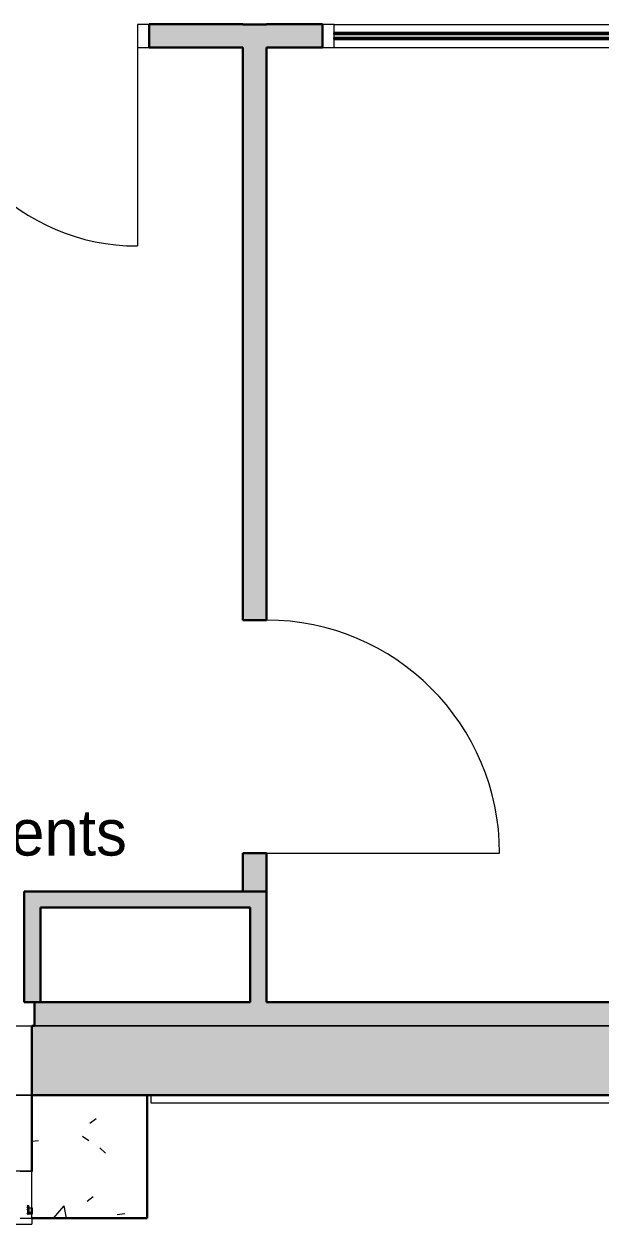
# Model space of a CAD drawing. Header units: millimetres. Extents: x 155927 to 295199, y -4084 to 97293.
# Drawn here: x 197009 to 199509, y 8409 to 13610 of the extents above; entities that cross this region are included whole.
import ezdxf

# ---------------------------------------------------------------- set-up
doc = ezdxf.new("R2010")
doc.units = ezdxf.units.MM
doc.header["$MEASUREMENT"] = 0
for name, color, linetype, lineweight in [('A-AREA-IDEN', 7, 'CONTINUOUS', 9), ('A-DETL-GENF', 7, 'CONTINUOUS', 9), ('A-DOOR', 4, 'CONTINUOUS', 9), ('A-GLAZ', 7, 'CONTINUOUS', 9), ('A-GLAZ-CURT', 7, 'CONTINUOUS', 9), ('A-GLAZ-CWMG', 7, 'CONTINUOUS', 9), ('A-WALL', 7, 'CONTINUOUS', 9), ('A-WALL-PATT', 7, 'CONTINUOUS', 9), ('I-WALL', 7, 'CONTINUOUS', 9)]:
    doc.layers.add(name, color=color, linetype=linetype, lineweight=lineweight)
doc.styles.add('Century Gothic', font='GOTHIC.TTF', dxfattribs={"height": 200})

msp = doc.modelspace()

# ---------------------------------------------------------------- hatches: boundary and pattern name
at = {"layer": 'A-GLAZ-CURT'}
h = msp.add_hatch(color=256, dxfattribs=at)
h.paths.add_polyline_path([(198352.8, 13543.6), (199202.8, 13543.6), (199202.8, 13549.6), (198352.8, 13549.6)], flags=0)
h.paths.add_polyline_path([(199202.8, 13565.6), (199202.8, 13571.6), (198352.8, 13571.6), (198352.8, 13565.6), (198560, 13565.6)], flags=0)
h = msp.add_hatch(color=256, dxfattribs=at)
h.paths.add_polyline_path([(199760.7, 13543.6), (200102.8, 13543.6), (200102.8, 13549.6), (199202.8, 13549.6), (199202.8, 13543.6)], flags=0)
h.paths.add_polyline_path([(200102.8, 13565.6), (200102.8, 13571.6), (199202.8, 13571.6), (199202.8, 13565.6), (199760.7, 13565.6)], flags=0)
at = {"layer": 'A-WALL-PATT'}
h = msp.add_hatch(color=256, dxfattribs=at)
h.paths.add_polyline_path([(197957.8, 13507.6), (197957.8, 13609.6), (197550.8, 13609.6), (197550.8, 13507.6)], flags=0)
h.paths.add_polyline_path([(193950.8, 13507.6), (193950.8, 13609.6), (193650.8, 13609.6), (193650.8, 13507.6), (193757.3, 13507.6)], flags=0)
h.paths.add_polyline_path([(189554.9, 13507.6), (190050.8, 13507.6), (190050.8, 13609.6), (189400.8, 13609.6), (189400.8, 13507.6)], flags=0)
h = msp.add_hatch(color=256, dxfattribs=at)
h.paths.add_polyline_path([(198059.8, 9850.1), (198059.8, 10015.9), (197957.8, 10015.9), (197957.8, 9850.1)], flags=0)
h.paths.add_polyline_path([(198059.8, 11025.9), (198059.8, 13607.6), (197957.8, 13607.6), (197957.8, 11025.9)], flags=0)
h = msp.add_hatch(color=256, dxfattribs=at)
h.paths.add_polyline_path([(203512.8, 13507.6), (203790.8, 13507.6), (203790.8, 13609.6), (203512.8, 13609.6)], flags=0)
h.paths.add_polyline_path([(202502.8, 13507.6), (202502.8, 13609.6), (201902.8, 13609.6), (201902.8, 13507.6)], flags=0)
h.paths.add_polyline_path([(198059.8, 13507.6), (198302.8, 13507.6), (198302.8, 13609.6), (198059.8, 13609.6), (198059.8, 13607.6)], flags=0)
for points in [[(197989.8, 9780.1), (197989.8, 9850.1), (197010.3, 9850.1), (197010.3, 9780.1), (197359.3, 9780.1)], [(197989.8, 9369.6), (198059.8, 9369.6), (198059.8, 9850.1), (197989.8, 9850.1), (197989.8, 9692.7)], [(197080.3, 9369.6), (197080.3, 9780.1), (197010.3, 9780.1), (197010.3, 9369.6)]]:
    msp.add_hatch(color=256, dxfattribs=at).paths.add_polyline_path(points, flags=0)
h = msp.add_hatch(color=256, dxfattribs=at)
h.paths.add_polyline_path([(203800.8, 9267.6), (203800.8, 9369.6), (202692.8, 9369.6), (202692.8, 9267.6), (203362.8, 9267.6)], flags=0)
h.paths.add_polyline_path([(199908.8, 9267.6), (199908.8, 9369.6), (197055.3, 9369.6), (197055.3, 9267.6), (198560, 9267.6)], flags=0)
h = msp.add_hatch(color=256, dxfattribs=at)
h.paths.add_polyline_path([(231140.8, 8967.6), (231140.8, 9267.6), (230059.8, 9267.6), (230059.8, 8967.6), (230978.5, 8967.6)], flags=0)
h.paths.add_polyline_path([(228577.1, 8967.6), (228775.8, 8967.6), (228775.8, 9267.6), (227617.8, 9267.6), (227617.8, 8967.6)], flags=0)
h.paths.add_polyline_path([(225983.8, 8967.6), (225983.8, 9267.6), (224442.8, 9267.6), (224442.8, 8967.6), (224975.1, 8967.6)], flags=0)
h.paths.add_polyline_path([(209658.8, 8967.6), (209658.8, 9267.6), (208317.8, 9267.6), (208317.8, 8967.6), (209366.2, 8967.6)], flags=0)
h.paths.add_polyline_path([(203963.1, 8967.6), (204033.8, 8967.6), (204033.8, 9267.6), (202692.8, 9267.6), (202692.8, 8967.6), (203362.8, 8967.6)], flags=0)
h.paths.add_polyline_path([(199908.8, 8967.6), (199908.8, 9267.6), (197042.8, 9267.6), (197042.8, 8967.6), (198560, 8967.6)], flags=0)
h.paths.add_polyline_path([(194508.8, 8967.6), (194508.8, 9267.6), (191992.8, 9267.6), (191992.8, 8967.6), (193757.3, 8967.6)], flags=0)
h.paths.add_polyline_path([(190358.8, 8967.6), (190358.8, 9267.6), (187692.8, 9267.6), (187692.8, 8967.6), (188954.6, 8967.6)], flags=0)
h.paths.add_polyline_path([(184151.8, 8967.6), (184908.8, 8967.6), (184908.8, 9267.6), (183192.8, 9267.6), (183192.8, 8967.6), (183551.5, 8967.6)], flags=0)
h.paths.add_polyline_path([(176347.4, 8967.6), (176658.8, 8967.6), (176658.8, 9267.6), (174942.8, 9267.6), (174942.8, 8967.6), (175747, 8967.6)], flags=0)
h.paths.add_polyline_path([(162539.5, 8967.6), (163158.8, 8967.6), (163158.8, 9267.6), (161617.8, 9267.6), (161617.8, 8967.6)], flags=0)
h.paths.add_polyline_path([(159983.8, 8967.6), (159983.8, 9267.6), (159292.8, 9267.6), (159292.8, 8967.6), (159537.8, 8967.6)], flags=0)

# ---------------------------------------------------------------- linework, layer by layer
at = {"layer": 'A-DETL-GENF'}
for p, q in [((197022.7, 8478.8), (197022.7, 8480.4)), ((197022.9, 8480.6), (197024.8, 8480.6)), ((197024.8, 8478.6), (197022.9, 8478.6)), ((197023.5, 8485.6), (197023.5, 8486.4)), ((197024.5, 8485.4), (197023.7, 8485.4)), ((197024.7, 8486.1), (197024.7, 8485.6)), ((197025.3, 8481), (197026.3, 8485.7)), ((197025.3, 8473.1), (197025.3, 8478.1)), ((197026.7, 8486.9), (197025.5, 8486.9)), ((197025.8, 8488.1), (197029.8, 8488.1)), ((197026.6, 8486.1), (197026.8, 8486.2)), ((197027.8, 8485.1), (197027.8, 8450.1)), ((197029.8, 8451.1), (197027.8, 8485.1)), ((197027.8, 8451.1), (197029.8, 8485.1)), ((197027.8, 8485.1), (197029.8, 8485.1)), ((197027.8, 8451.1), (197027.8, 8485.1)), ((197030.1, 8486.9), (197028.4, 8486.1)), ((197029.8, 8485.1), (197029.8, 8451.1)), ((197022.2, 8453.8), (197022.3, 8455.4)), ((197024.8, 8453.6), (197022.4, 8453.6)), ((197022.5, 8470.8), (197022.6, 8472.4)), ((197022.5, 8455.6), (197024.8, 8455.6)), ((197024.8, 8470.6), (197022.7, 8470.6)), ((197022.8, 8472.6), (197024.8, 8472.6)), ((197025.3, 8456.1), (197025.3, 8470.1)), ((197025.3, 8450.1), (197025.3, 8453.1)), ((197027.3, 8449.6), (197025.8, 8449.6)), ((197029.8, 8451.1), (197027.8, 8451.1))]:
    msp.add_line(p, q, dxfattribs=at)
for centre, radius, start, end in [((197022.9, 8480.4), 0.2, 90, 179), ((197022.9, 8478.8), 0.2, 179, 270), ((197023.4, 8486.6), 0.2, 147.6077, 270.0001), ((197025.8, 8485.1), 3, 90, 147.6077), ((197023.7, 8485.6), 0.2, 180, 270), ((197024.5, 8485.6), 0.2, 270, 0), ((197025.5, 8486.1), 0.8, 90, 180), ((197024.8, 8481.1), 0.5, 270, 347.698), ((197024.8, 8478.1), 0.5, 0, 90), ((197026.8, 8485.6), 0.5, 114.9999, 167.698), ((197026.7, 8486.5), 0.4, 294.9999, 90), ((197028.8, 8485.2), 1, 115, 179.9999), ((197029.8, 8487.5), 0.65, 295, 90), ((197022.4, 8453.8), 0.2, 179, 270), ((197022.5, 8455.4), 0.2, 90, 179), ((197022.7, 8470.8), 0.2, 179, 270), ((197022.8, 8472.4), 0.2, 90, 179), ((197024.8, 8473.1), 0.5, 270, 0), ((197024.8, 8470.1), 0.5, 0, 90), ((197024.8, 8456.1), 0.5, 270, 0), ((197024.8, 8453.1), 0.5, 0, 90), ((197025.8, 8450.1), 0.5, 180, 270), ((197027.3, 8450.1), 0.5, 270, 0)]:
    msp.add_arc(centre, radius, start, end, dxfattribs=at)
at = {"layer": 'A-DOOR', "lineweight": 20}
msp.add_line((197500.8, 13557.6), (197500.8, 12647.6), dxfattribs=at)
at = {"layer": 'A-DOOR'}
msp.add_line((198059.8, 10015.9), (199069.8, 10015.9), dxfattribs=at)
for centre, radius, start, end in [((197500.8, 13557.6), 910, 180, 270), ((198059.8, 10015.9), 1010, 0, 90)]:
    msp.add_arc(centre, radius, start, end, dxfattribs=at)
at = {"layer": 'A-GLAZ'}
for p, q in [((194508.8, 8967.6), (197042.8, 8967.6)), ((197042.8, 8637.9), (194508.8, 8637.9)), ((197029.8, 8459.9), (197042.8, 8459.9)), ((197029.8, 8457.7), (197042.8, 8457.7)), ((197029.8, 8455.6), (197042.8, 8455.6)), ((197042.8, 8433.6), (197042.8, 8408.6)), ((194508.8, 8408.6), (197042.8, 8408.6))]:
    msp.add_line(p, q, dxfattribs=at)
at = {"layer": 'A-GLAZ', "lineweight": 30}
for p, q in [((197042.8, 8967.6), (197042.8, 8636.1)), ((197542.8, 8433.6), (197542.8, 8967.6)), ((197042.8, 8478.6), (197042.8, 8450.6)), ((197042.8, 8433.6), (197542.8, 8433.6))]:
    msp.add_line(p, q, dxfattribs=at)
at = {"layer": 'A-GLAZ', "linetype": 'Continuous'}
for p, q in [((197294.9, 8845.9), (197321.5, 8866.3)), ((197042.8, 8767), (197072, 8770.8)), ((197262.3, 8788.7), (197290.6, 8770.7)), ((197337.5, 8738.2), (197362.2, 8715.6)), ((197137.4, 8433.6), (197183, 8488)), ((197193.1, 8433.6), (197183.1, 8487.6)), ((197282.5, 8507.7), (197309.1, 8528.1)), ((197413.2, 8450.2), (197446.4, 8454.6))]:
    msp.add_line(p, q, dxfattribs=at)
at = {"layer": 'A-GLAZ-CURT', "lineweight": 30}
for p, q in [((199202.8, 13571.6), (198352.8, 13571.6)), ((198352.8, 13571.6), (198352.8, 13565.6)), ((198352.8, 13565.6), (199202.8, 13565.6)), ((199202.8, 13549.6), (198352.8, 13549.6)), ((198352.8, 13549.6), (198352.8, 13543.6)), ((198352.8, 13543.6), (199202.8, 13543.6)), ((200102.8, 13571.6), (199202.8, 13571.6)), ((199202.8, 13571.6), (199202.8, 13565.6)), ((199202.8, 13565.6), (199202.8, 13571.6)), ((199202.8, 13565.6), (200102.8, 13565.6)), ((200102.8, 13549.6), (199202.8, 13549.6)), ((199202.8, 13549.6), (199202.8, 13543.6)), ((199202.8, 13543.6), (199202.8, 13549.6)), ((199202.8, 13543.6), (200102.8, 13543.6))]:
    msp.add_line(p, q, dxfattribs=at)
at = {"layer": 'A-GLAZ-CURT', "lineweight": 20}
for p, q in [((199792.8, 8967.6), (197558.8, 8967.6)), ((197558.8, 8967.6), (197558.8, 8933.6)), ((197558.8, 8933.6), (199792.8, 8933.6))]:
    msp.add_line(p, q, dxfattribs=at)
at = {"layer": 'A-GLAZ-CWMG', "lineweight": 20, "extrusion": (0, 0, -1)}
for p, q in [((197550.8, 13607.6), (197500.8, 13607.6)), ((197500.8, 13607.6), (197500.8, 13507.6)), ((197550.8, 13507.6), (197550.8, 13607.6)), ((198352.8, 13607.6), (198302.8, 13607.6)), ((198302.8, 13607.6), (198302.8, 13507.6)), ((198352.8, 13507.6), (198352.8, 13607.6)), ((197500.8, 13507.6), (197550.8, 13507.6)), ((198302.8, 13507.6), (198352.8, 13507.6)), ((197042.8, 8636.1), (196992.8, 8636.1)), ((197042.8, 8478.6), (197042.8, 8636.1)), ((197029.8, 8450.6), (197029.8, 8478.6)), ((197029.8, 8478.6), (197042.8, 8478.6)), ((196992.8, 8433.6), (197042.8, 8433.6)), ((197042.8, 8450.6), (197029.8, 8450.6)), ((197042.8, 8433.6), (197042.8, 8450.6))]:
    msp.add_line(p, q, dxfattribs=at)
at = {"layer": 'A-GLAZ-CWMG'}
for p, q in [((198352.8, 13607.6), (199202.8, 13607.6)), ((199202.8, 13607.6), (200102.8, 13607.6)), ((198352.8, 13507.6), (199202.8, 13507.6)), ((199202.8, 13507.6), (200102.8, 13507.6))]:
    msp.add_line(p, q, dxfattribs=at)
at = {"layer": 'A-WALL'}
for p, q in [((194508.8, 9267.6), (197042.8, 9267.6)), ((199908.8, 9267.6), (197055.3, 9267.6)), ((197042.8, 8967.6), (194508.8, 8967.6))]:
    msp.add_line(p, q, dxfattribs=at)
at = {"layer": 'A-WALL', "lineweight": 30}
for p, q in [((197055.3, 9267.6), (197042.8, 9267.6)), ((197042.8, 9267.6), (197042.8, 8967.6)), ((197042.8, 8967.6), (199908.8, 8967.6))]:
    msp.add_line(p, q, dxfattribs=at)
at = {"layer": 'I-WALL', "lineweight": 30}
for p, q in [((197957.8, 13609.6), (197550.8, 13609.6)), ((197550.8, 13609.6), (197550.8, 13507.6)), ((197957.8, 13607.6), (197957.8, 13609.6)), ((198059.8, 13607.6), (197957.8, 13607.6)), ((198302.8, 13609.6), (198059.8, 13609.6)), ((198059.8, 13609.6), (198059.8, 13607.6)), ((198302.8, 13507.6), (198302.8, 13609.6)), ((197550.8, 13507.6), (197957.8, 13507.6)), ((197957.8, 13507.6), (197957.8, 11025.9)), ((198059.8, 13507.6), (198302.8, 13507.6)), ((198059.8, 11025.9), (198059.8, 13507.6)), ((197957.8, 11025.9), (198059.8, 11025.9)), ((197957.8, 10015.9), (197957.8, 9850.1)), ((198059.8, 10015.9), (197957.8, 10015.9)), ((198059.8, 9850.1), (198059.8, 10015.9)), ((197989.8, 9850.1), (197010.3, 9850.1)), ((197010.3, 9850.1), (197010.3, 9780.1)), ((197957.8, 9850.1), (198059.8, 9850.1)), ((198059.8, 9850.1), (197989.8, 9850.1)), ((198059.8, 9369.6), (198059.8, 9850.1)), ((197010.3, 9780.1), (197010.3, 9369.6)), ((197080.3, 9780.1), (197989.8, 9780.1)), ((197080.3, 9369.6), (197080.3, 9780.1)), ((197989.8, 9780.1), (197989.8, 9369.6)), ((197010.3, 9369.6), (197080.3, 9369.6)), ((197989.8, 9369.6), (197055.3, 9369.6)), ((197055.3, 9369.6), (197055.3, 9267.6)), ((199908.8, 9369.6), (198059.8, 9369.6))]:
    msp.add_line(p, q, dxfattribs=at)
at = {"layer": 'I-WALL'}
msp.add_line((197055.3, 9267.6), (199908.8, 9267.6), dxfattribs=at)

# ---------------------------------------------------------------- texts
at = {"layer": 'A-AREA-IDEN', "style": 'Century Gothic'}
msp.add_text('8P PHD Students', height=200, dxfattribs=at).set_placement((195358.7, 10005.5))

doc.saveas('drawing.dxf')
